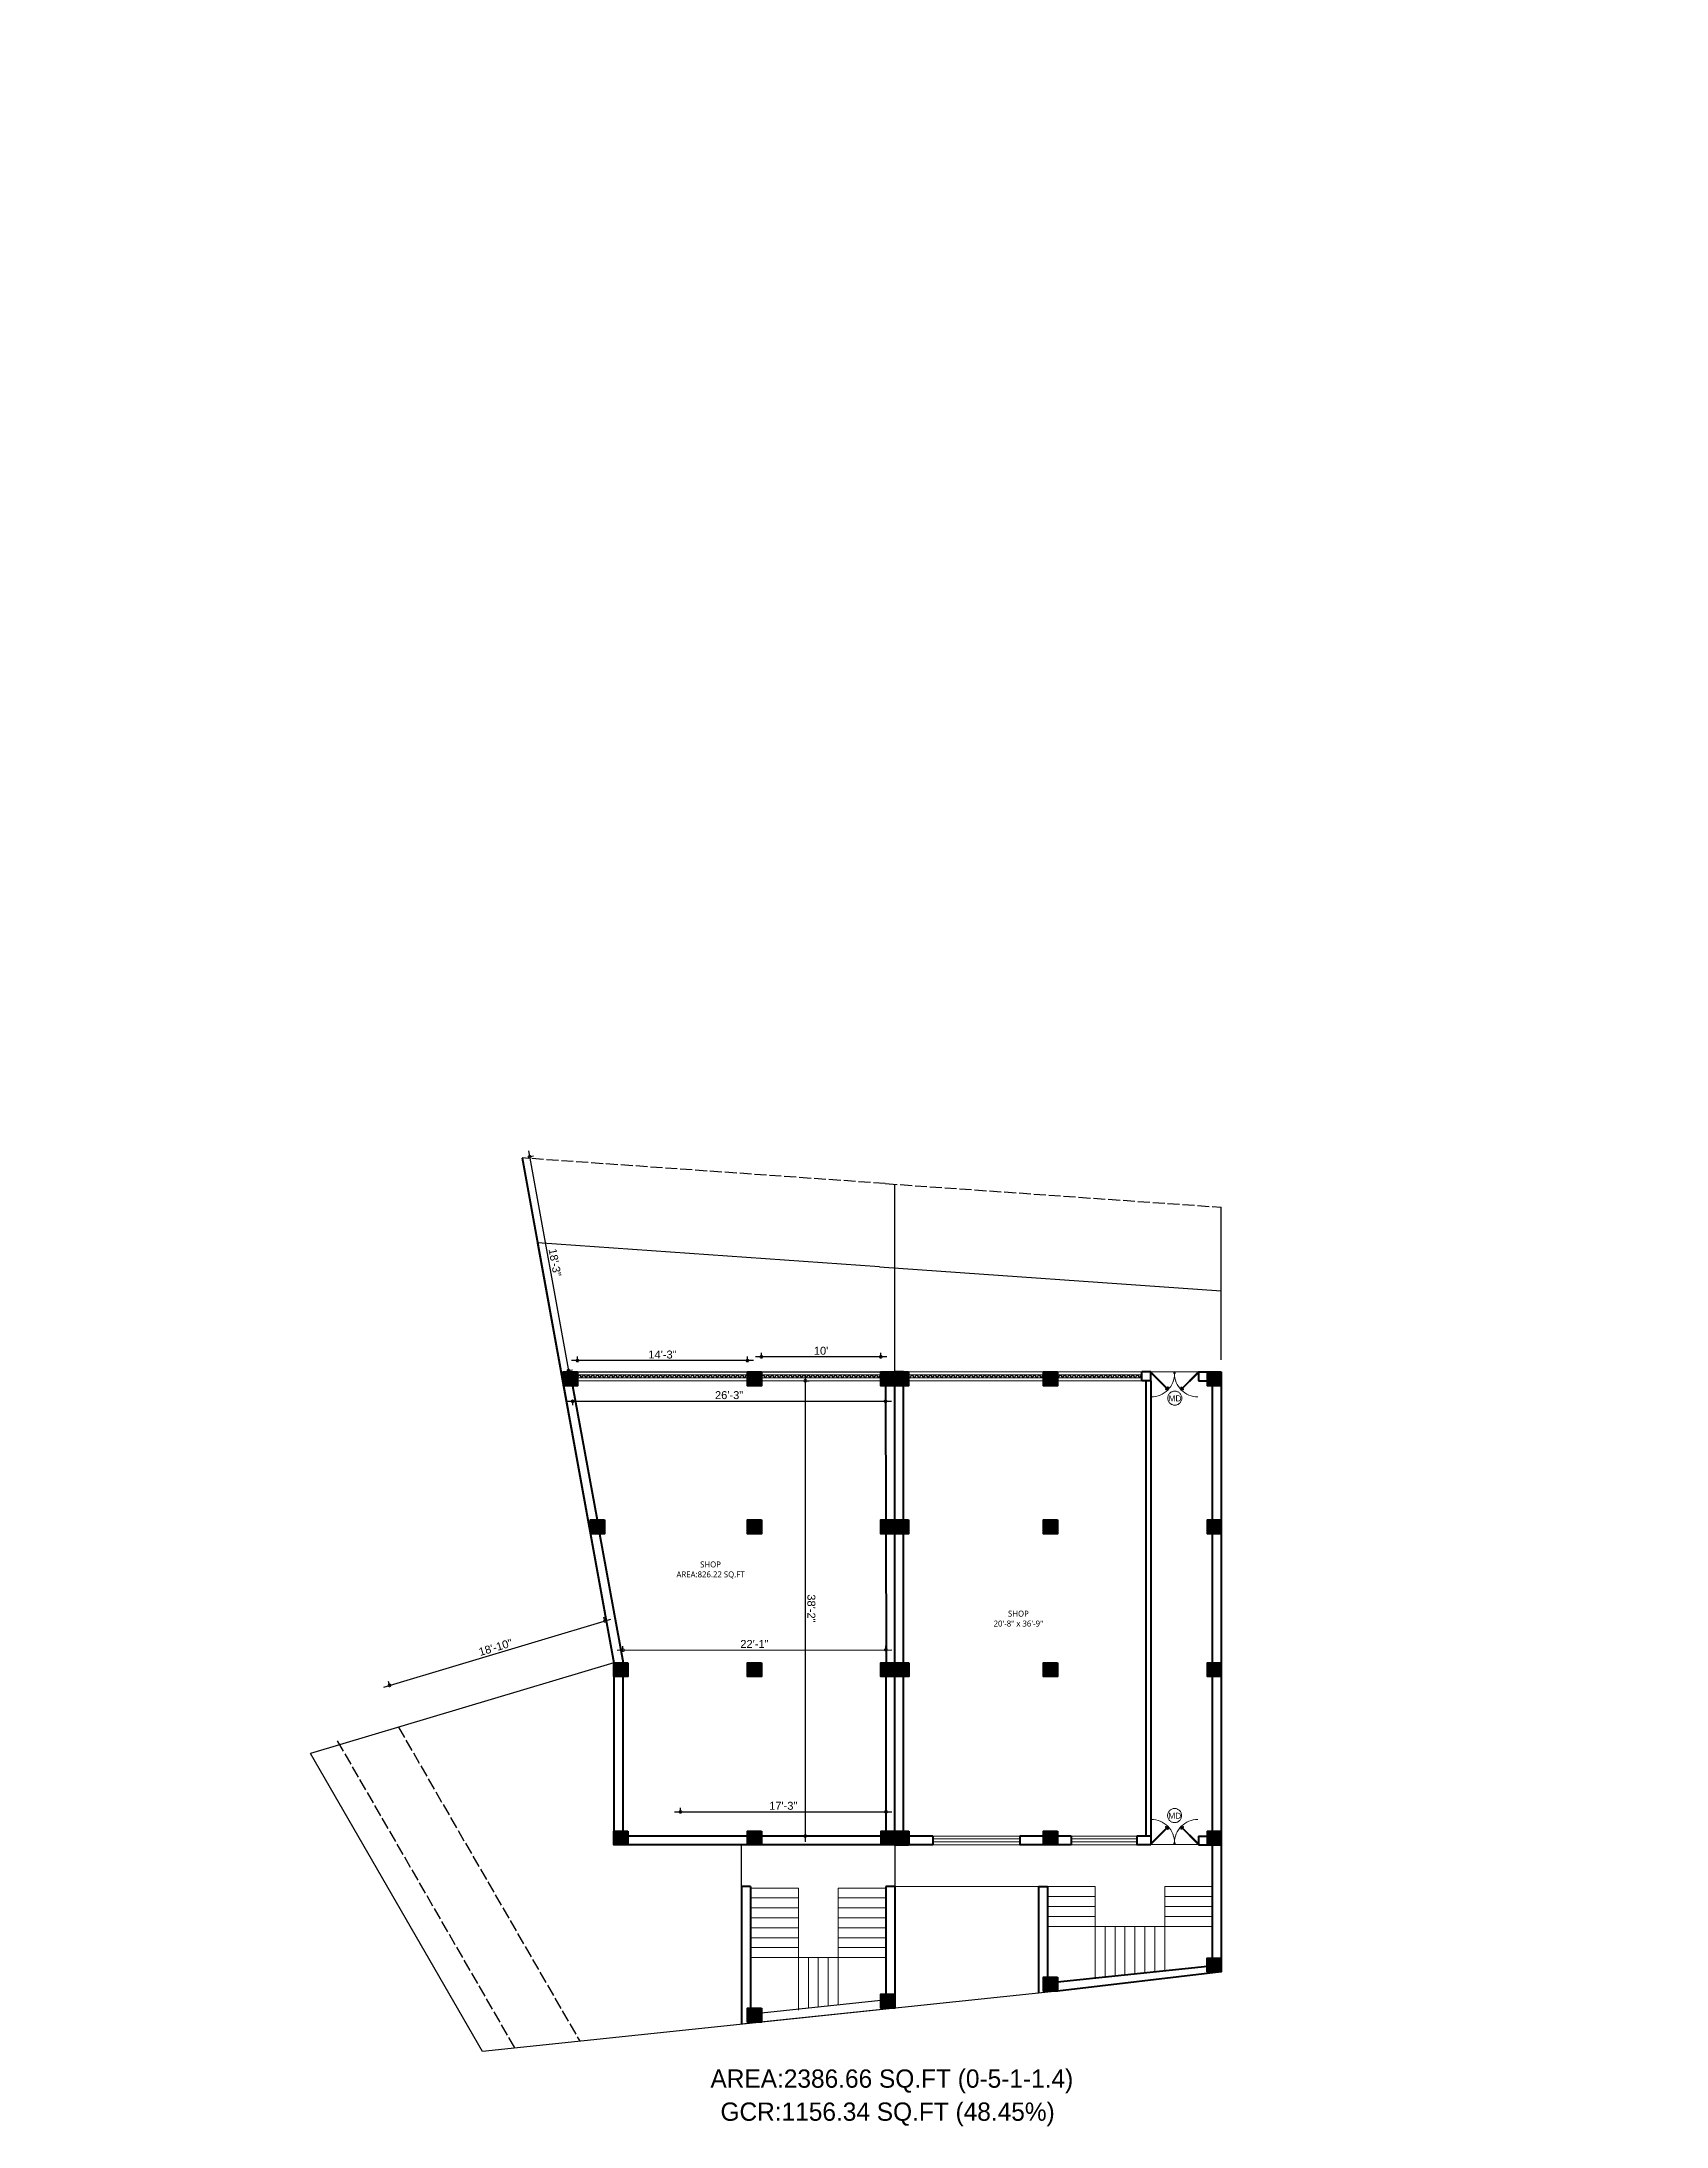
# Model space of a CAD drawing. Header units: inches. Extents: x -71 to 2682309, y -3332 to 801571.
# Drawn here: x 2647281 to 2648917, y 787378 to 789477 of the extents above; entities that cross this region are included whole.
import ezdxf

# ---------------------------------------------------------------- set-up
doc = ezdxf.new("R2010")
doc.units = ezdxf.units.IN
doc.header["$MEASUREMENT"] = 0
doc.header["$PDMODE"] = 99
for name, pattern in [('ACAD_ISO02W100', [15, 12, -3]), ('ACAD_ISO10W100', [18, 12, -3, 0, -3]), ('SOLID', [0])]:
    doc.linetypes.add(name, pattern=pattern)
for name, color, linetype, lineweight in [('CONC. OUTLINE RA', 150, 'Continuous', 40), ('DIM RA', 4, 'Continuous', 15), ('ele 4', 114, 'Continuous', 9), ('elev 2', 20, 'Continuous', 25), ('Hatch', 254, 'Continuous', 9), ('HATCH RA', 8, 'Continuous', 9), ('PUERTAS', 7, 'Continuous', 13), ('stair EA', 132, 'Continuous', 5), ('STAIR PLAN AND ELEV RA', 124, 'Continuous', 20), ('TEXT RA', 254, 'Continuous', 20), ('TEXTURE EA', 8, 'ACAD_ISO10W100', 9), ('wall EA', 24, 'Continuous', 40), ('WALL RA', 42, 'Continuous', 50), ('Win EA', 114, 'Continuous', 5)]:
    doc.layers.add(name, color=color, linetype=linetype, lineweight=lineweight)
for name, color, linetype in [('HACTH', 7, 'Continuous'), ('lettring', 7, 'Continuous'), ('S-DIM', 7, 'Continuous'), ('text EA', 7, 'Continuous')]:
    doc.layers.add(name, color=color, linetype=linetype)
doc.styles.add('DIM 8', font='arial.ttf', dxfattribs={"height": 8})
doc.styles.add('EAPL', font='arial.ttf', dxfattribs={"height": 8})
doc.styles.add('RA 50 new', font='GOTHIC.TTF', dxfattribs={"height": 100})
doc.styles.get("Standard").update_dxf_attribs({"font": 'arial.ttf'})
doc.dimstyles.new('Copy of DIM 8', dxfattribs={"dimtxt": 8, "dimasz": 1, "dimexe": 6, "dimexo": 18, "dimgap": 1.6875, "dimtad": 1, "dimdec": 0, "dimzin": 3, "dimdsep": 46, "dimlunit": 4, "dimtxsty": 'DIM 8', "dimblk": 'dot 2', "dimcen": 0.09375, "dimse1": 1, "dimse2": 1, "dimclrd": 1, "dimclre": 1, "dimclrt": 256, "dimadec": 0, "dimazin": 0, "dimtfac": 0.75, "dimtdec": 0, "dimtix": 1, "dimtmove": 1, "dimatfit": 3, "dimldrblk": 'DOT', "dimfxl": 1, "dimtolj": 1, "dimtzin": 0, "dimlwd": 9, "dimlwe": 9, "dimarcsym": 0})
doc.dimstyles.new('EA Copy of 1-8', dxfattribs={"dimtxt": 8, "dimasz": 6, "dimexe": 4, "dimexo": 6, "dimgap": 2, "dimtad": 1, "dimdec": 0, "dimzin": 0, "dimdsep": 46, "dimlunit": 3, "dimtxsty": 'EAPL', "dimblk": 'DOTSMALL', "dimcen": -0.09, "dimdle": 6, "dimclrd": 256, "dimclre": 256, "dimclrt": 256, "dimadec": 0, "dimazin": 0, "dimtfac": 8, "dimtdec": 0, "dimtix": 1, "dimtmove": 0, "dimatfit": 3, "dimldrblk": 'OPEN30', "dimfxl": 1, "dimfxlon": 1, "dimtolj": 1, "dimtzin": 0, "dimlwd": -1, "dimlwe": -1, "dimarcsym": 0})

# ---------------------------------------------------------------- blocks, each defined once
blk = doc.blocks.new('dot1')
at = {"layer": 'Hatch'}
h = blk.add_hatch(color=256, dxfattribs=at)
edge = h.paths.add_edge_path()
edge.add_arc((0, 0), 1, 0, 360)
for p, q in [((3, 0), (-3, 0)), ((0, 3), (0, -3))]:
    blk.add_line(p, q, dxfattribs=at)
blk.add_circle((0, 0), 1, dxfattribs=at)
blk = doc.blocks.new('dot 2')
at = {"layer": 'Hatch', "xscale": 0.5, "yscale": 0.5, "zscale": 0.5}
blk.add_blockref('dot1', (0, 0), dxfattribs=at)
blk = doc.blocks.new('*D13')
at = {"layer": 'Defpoints', "color": 0, "transparency": 16777216}
for p in [(0, 787573.8), (-23.5, 787409.5), (2650385.6, 787409.5)]:
    blk.add_point(p, dxfattribs=at)
at = {"layer": 'DIM RA', "color": 1, "lineweight": 9, "transparency": 16777216}
blk.add_line((-23.5, 787572.8), (-23.5, 787410.5), dxfattribs=at)
for p, rotation in [((-23.5, 787573.8), 90), ((-23.5, 787409.5), 270)]:
    blk.add_blockref('dot 2', p, dxfattribs=dict(at, rotation=rotation))
at = {"layer": 'DIM RA', "transparency": 16777216, "insert": (-29.3, 787491.6), "char_height": 8, "attachment_point": 5, "rotation": 90, "style": 'DIM 8'}
blk.add_mtext('\\A1;13\'-8"', dxfattribs=at)
blk = doc.blocks.new('_Dot')
at = {"color": 0, "linetype": 'ByBlock', "lineweight": -2}
blk.add_line((-0.5, 0), (-1, 0), dxfattribs=at)
at = {"color": 0, "linetype": 'ByBlock', "const_width": 0.5}
blk.add_lwpolyline([(-0.25, 0, 1), (0.25, 0, 1)], format="xyb", close=True, dxfattribs=at)
blk = doc.blocks.new('COLUMN')
at = {"layer": 'HACTH', "lineweight": 30, "transparency": 33554541}
h = blk.add_hatch(color=256, dxfattribs=at)
h.dxf.hatch_style = 1
h.paths.add_polyline_path([(2659104.2, 784576.4), (2659090.2, 784576.4), (2659090.2, 784562.4), (2659104.2, 784562.4)])
at = {"layer": 'CONC. OUTLINE RA'}
blk.add_lwpolyline([(2659090.2, 784576.4), (2659104.2, 784576.4), (2659104.2, 784562.4), (2659090.2, 784562.4)], close=True, dxfattribs=at)
blk = doc.blocks.new('3ft')
at = {"layer": 'PUERTAS', "color": 6}
for p, q in [((0, 2.4), (0, 0)), ((0.7, 2.4), (0, 2.4)), ((1.6, 0), (0, 0)), ((0.7, 1.5), (0.7, 2.4)), ((0.8, 1.5), (0.7, 1.5)), ((0.8, 1.5), (0.8, 2.4)), ((0.8, 1.2), (0.8, 1.5)), ((1.6, 1.2), (0.8, 1.2)), ((1.6, 1.8), (0.9, 2.5)), ((1, 2.5), (25.2, 26.7)), ((1.6, 1.9), (1, 2.5)), ((1.6, 1.9), (1.6, 1.8)), ((1.8, 1.6), (1.6, 1.8)), ((1.6, 0), (1.6, 1.2)), ((26, 25.9), (1.8, 1.6)), ((26, 25.9), (25.2, 26.7)), ((34.4, 0), (34.4, 1.2)), ((34.4, 1.2), (35.2, 1.2)), ((34.4, 0), (36, 0)), ((35.2, 1.2), (35.2, 2.4)), ((35.2, 2.4), (36, 2.4)), ((36, 0), (36, 2.4))]:
    blk.add_line(p, q, dxfattribs=at)
at = {"layer": 'PUERTAS', "color": 8}
for p, q in [((0, 0), (36, 0)), ((22.6, 24.9), (21.6, 25.7)), ((22.6, 25), (21.7, 25.7)), ((22.7, 25.1), (21.8, 25.9)), ((22.1, 26.3), (22, 26.1)), ((22.9, 25.2), (22, 26.1)), ((22.1, 26.3), (22.3, 26.4)), ((22.3, 26.4), (22.3, 26.4)), ((23.2, 25.5), (22.3, 26.4)), ((23.3, 25.7), (22.5, 26.6)), ((23.5, 25.8), (22.7, 26.8)), ((23.4, 25.8), (22.7, 26.7)), ((22.7, 24.3), (23, 24.8)), ((23, 25), (22.8, 25.1)), ((23, 25), (22.9, 25.2)), ((23, 25), (22.9, 25.1)), ((22.9, 24.5), (23.1, 24.9)), ((23.1, 25.1), (23, 25.2)), ((23.1, 24.8), (23.2, 25)), ((23.3, 25.3), (23.2, 25.4)), ((23.4, 25.4), (23.3, 25.6)), ((23.4, 25.4), (23.3, 25.5)), ((23.4, 25.4), (23.3, 25.5)), ((23.3, 24.9), (23.3, 25.1)), ((23.5, 25.1), (23.3, 25.1)), ((23.6, 25.3), (23.4, 25.2)), ((23.9, 25.5), (23.5, 25.3)), ((24.1, 25.7), (23.6, 25.4)), ((23.6, 23.4), (24.1, 23.7)), ((23.8, 23.6), (24.2, 23.8)), ((24.1, 23.8), (24.3, 23.9)), ((24.2, 24), (24.4, 24)), ((24.2, 23.3), (25, 22.3)), ((24.3, 23.7), (24.4, 23.6)), ((24.3, 23.7), (24.5, 23.6)), ((24.3, 23.6), (24.4, 23.5)), ((24.3, 23.3), (25.1, 22.4)), ((24.4, 24.2), (24.4, 24)), ((24.4, 23.8), (24.5, 23.7)), ((24.4, 23.4), (25.2, 22.5)), ((24.6, 24.3), (24.5, 24.1)), ((24.5, 23.6), (25.4, 22.7)), ((24.8, 24.6), (24.6, 24.2)), ((24.6, 24), (24.7, 23.9)), ((25, 24.8), (24.7, 24.3)), ((24.7, 24.1), (24.8, 23.9)), ((24.7, 24.1), (24.8, 24)), ((24.8, 24.1), (24.9, 24)), ((24.8, 23.8), (25.7, 23)), ((25, 24), (25.9, 23.2)), ((25.1, 24.2), (26.1, 23.4)), ((25.1, 24.1), (26, 23.3)), ((25.6, 22.8), (25.4, 22.7)), ((25.6, 22.8), (25.7, 23)), ((25.7, 23), (25.7, 23))]:
    blk.add_line(p, q, dxfattribs=at)
at = {"layer": 'PUERTAS', "color": 1}
for p, q in [((21.7, 25.8), (22.1, 26.3)), ((21.7, 25.7), (22.2, 26.2)), ((21.7, 25.8), (21.7, 25.8)), ((22.5, 25), (21.7, 25.6)), ((22.6, 26.7), (22.1, 26.3)), ((22.7, 26.7), (22.2, 26.2)), ((22.6, 26.7), (22.6, 26.7)), ((22.6, 25), (23, 25.4)), ((22.6, 24.3), (22.9, 24.7)), ((22.6, 24.1), (22.6, 24.1)), ((22.7, 25.1), (22.7, 25.1)), ((23.4, 25.9), (22.8, 26.7)), ((22.8, 25.1), (23.1, 25.3)), ((22.9, 25), (22.8, 25.1)), ((22.9, 24.9), (23.2, 25.2)), ((22.9, 24.8), (22.9, 24.8)), ((22.9, 24.7), (22.9, 24.7)), ((23.4, 25.8), (23, 25.4)), ((23.3, 25.6), (23.1, 25.3)), ((23.5, 25.5), (23.2, 25.2)), ((23.3, 25.7), (23.3, 25.7)), ((23.4, 25.5), (23.3, 25.6)), ((23.4, 23.3), (23.4, 23.3)), ((23.6, 25.5), (23.6, 25.5)), ((23.6, 23.3), (24, 23.6)), ((24.1, 25.8), (23.7, 25.5)), ((23.7, 25.5), (23.7, 25.5)), ((24, 23.6), (24, 23.6)), ((24.1, 23.6), (24.1, 23.6)), ((24.3, 25.8), (24.3, 25.8)), ((24.3, 23.6), (24.5, 23.9)), ((24.3, 23.3), (24.7, 23.7)), ((24.3, 23.6), (24.4, 23.5)), ((24.3, 23.2), (24.9, 22.4)), ((24.4, 23.5), (24.6, 23.8)), ((24.4, 23.4), (24.4, 23.4)), ((24.8, 24.1), (24.5, 23.9)), ((24.9, 24), (24.6, 23.8)), ((25.1, 24.1), (24.7, 23.7)), ((25.1, 24.8), (24.8, 24.4)), ((24.8, 24.4), (24.8, 24.4)), ((24.8, 24.3), (24.8, 24.3)), ((24.8, 24.1), (24.9, 24)), ((25, 24), (25, 24)), ((25, 22.4), (25.5, 22.9)), ((25.1, 25), (25.1, 25)), ((25.1, 22.4), (25.6, 22.8)), ((25.1, 22.4), (25.1, 22.4)), ((25.2, 24.1), (26, 23.5)), ((26, 23.4), (25.5, 22.9)), ((26, 23.3), (25.6, 22.8)), ((26, 23.3), (26, 23.3))]:
    blk.add_line(p, q, dxfattribs=at)
at = {"layer": 'PUERTAS', "color": 2}
for p, q in [((22, 26.1), (22, 26.1)), ((25.4, 22.7), (25.4, 22.7))]:
    blk.add_line(p, q, dxfattribs=at)
at = {"layer": 'PUERTAS', "color": 6}
for radius in [0.155, 0.0752]:
    blk.add_circle((0.8, 2.6), radius, dxfattribs=at)
blk.add_arc((0.8, 2.6), 34.4, 359.7285, 90.0333, dxfattribs=at)
at = {"layer": 'PUERTAS', "color": 1}
for centre, start, end in [((22.5, 25), 231.0764, 315), ((22.7, 24.2), 135, 225), ((22.7, 26.7), 38.9236, 135), ((22.8, 25.1), 225, 315), ((23, 24.9), 135, 219.7428), ((22.9, 24.8), 315, 39.7428), ((23.3, 25.6), 315, 45), ((23.4, 25.9), 315, 38.9236), ((23.5, 23.4), 225, 315), ((23.5, 25.4), 50.2572, 135), ((23.6, 25.5), 230.2572, 315), ((24.1, 23.6), 50.2572, 135), ((24.2, 25.7), 45, 135), ((24.2, 23.7), 230.2572, 315), ((24.3, 23.2), 135, 218.9236), ((24.4, 23.5), 135, 225), ((24.8, 24.3), 135, 219.7428), ((24.7, 24.2), 315, 39.7428), ((24.9, 24), 45, 135), ((25, 22.4), 218.9236, 315), ((25, 24.9), 315, 45), ((25.2, 24.1), 51.0764, 135), ((26, 23.4), 315, 51.0764)]:
    blk.add_arc(centre, 0.08, start, end, dxfattribs=at)
blk = doc.blocks.new('*U327')
at = {"color": 3, "xscale": -1}
blk.add_blockref('3ft', (42, 0), dxfattribs=at)
blk = doc.blocks.new('_DotSmall')
at = {"color": 0, "linetype": 'ByBlock', "const_width": 0.5}
blk.add_lwpolyline([(-0.0625, 0, 1), (0.0625, 0, 1)], format="xyb", close=True, dxfattribs=at)
blk = doc.blocks.new('*D445')
at = {"layer": 'Defpoints', "color": 0, "transparency": 16777216}
for p in [(2647848.6, 787886.8), (2647857.6, 787856.7), (2647640.6, 787791.8)]:
    blk.add_point(p, dxfattribs=at)
at = {"layer": 'lettring', "transparency": 16777216}
for p, q in [((2647625.9, 787820.1), (2647854.4, 787888.5)), ((2647848.9, 787885.8), (2647847.5, 787890.6)), ((2647631.9, 787820.9), (2647630.5, 787825.7))]:
    blk.add_line(p, q, dxfattribs=at)
at = {"layer": 'lettring', "transparency": 16777216, "xscale": 6, "yscale": 6, "zscale": 6}
for p, rotation in [((2647848.6, 787886.8), 16.65869540198809), ((2647631.6, 787821.9), 196.6586954019881)]:
    blk.add_blockref('_DotSmall', p, dxfattribs=dict(at, rotation=rotation))
at = {"layer": 'lettring', "transparency": 16777216, "insert": (2647738.4, 787860.2), "char_height": 8, "attachment_point": 5, "rotation": 16.6587, "style": 'EAPL'}
blk.add_mtext('\\A1;18\'-10"', dxfattribs=at)
blk = doc.blocks.new('_Open30')
at = {"color": 0, "linetype": 'ByBlock', "lineweight": -2}
for p, q in [((-1, 0.27), (0, 0)), ((0, 0), (-1, -0.27)), ((0, 0), (-1, 0))]:
    blk.add_line(p, q, dxfattribs=at)
blk = doc.blocks.new('*D446')
at = {"layer": 'Defpoints', "color": 0, "transparency": 16777216}
for p in [(2648006.1, 788152.8), (2648006.1, 788137.7), (2648126.3, 788137.7)]:
    blk.add_point(p, dxfattribs=at)
at = {"layer": 'lettring', "transparency": 16777216}
for p, q in [((2648132.3, 788152.8), (2648000.1, 788152.8)), ((2648006.1, 788151.8), (2648006.1, 788156.8)), ((2648126.3, 788151.8), (2648126.3, 788156.8))]:
    blk.add_line(p, q, dxfattribs=at)
at = {"layer": 'lettring', "transparency": 16777216, "xscale": 6, "yscale": 6, "zscale": 6}
for p, rotation in [((2648006.1, 788152.8), 180.0035266557146), ((2648126.3, 788152.8), 0.003526655714578552)]:
    blk.add_blockref('_DotSmall', p, dxfattribs=dict(at, rotation=rotation))
at = {"layer": 'lettring', "transparency": 16777216, "insert": (2648066.2, 788158.9), "char_height": 8, "attachment_point": 5, "rotation": 0.0035, "style": 'EAPL'}
blk.add_mtext("\\A1;10'", dxfattribs=at)
blk = doc.blocks.new('*D447')
at = {"transparency": 16777216}
for p, q in [((2647820.9, 788148), (2647820.9, 788153)), ((2647992.1, 788148), (2647992.1, 788153)), ((2647998.1, 788149), (2647814.9, 788149))]:
    blk.add_line(p, q, dxfattribs=at)
at = {"layer": 'Defpoints', "color": 0, "transparency": 16777216}
for p in [(2647820.9, 788149), (2647820.9, 788137.7), (2647992.1, 788137.7)]:
    blk.add_point(p, dxfattribs=at)
at = {"transparency": 16777216, "xscale": 6, "yscale": 6, "zscale": 6}
for p, rotation in [((2647820.9, 788149), 179.9978990133593), ((2647992.1, 788149), 359.9978990133593)]:
    blk.add_blockref('_DotSmall', p, dxfattribs=dict(at, rotation=rotation))
at = {"lineweight": 30, "transparency": 16777216, "insert": (2647906.5, 788155.1), "char_height": 8, "attachment_point": 5, "rotation": 359.9979, "style": 'EAPL'}
blk.add_mtext('\\A1;14\'-3"', dxfattribs=at)
blk = doc.blocks.new('*D645')
at = {"layer": 'Defpoints', "color": 0, "transparency": 16777216}
for p in [(2647765.1, 788353.1), (2647804.3, 788137.7), (2647811.8, 788139.1)]:
    blk.add_point(p, dxfattribs=at)
at = {"layer": 'S-DIM', "transparency": 16777216}
for p, q in [((2647771.6, 788360.3), (2647812.9, 788133.2)), ((2647771.7, 788354.3), (2647776.6, 788355.1)), ((2647810.8, 788138.9), (2647815.8, 788139.8))]:
    blk.add_line(p, q, dxfattribs=at)
at = {"layer": 'S-DIM', "transparency": 16777216, "xscale": 6, "yscale": 6, "zscale": 6}
for p, rotation in [((2647772.7, 788354.4), 100.3105406463716), ((2647811.8, 788139.1), 280.3105406463716)]:
    blk.add_blockref('_DotSmall', p, dxfattribs=dict(at, rotation=rotation))
at = {"layer": 'S-DIM', "transparency": 16777216, "insert": (2647798.2, 788247.8), "char_height": 8, "attachment_point": 5, "rotation": 280.3105, "style": 'EAPL'}
blk.add_mtext('\\A1;18\'-3"', dxfattribs=at)
blk = doc.blocks.new('*D649')
at = {"layer": 'Defpoints', "color": 0, "transparency": 16777216}
for p in [(2648131.5, 787857.8), (2647866.8, 787844.7), (2648131.6, 787845.1)]:
    blk.add_point(p, dxfattribs=at)
at = {"layer": 'S-DIM', "transparency": 16777216}
for p, q in [((2647860.7, 787857.4), (2648137.5, 787857.8)), ((2647866.7, 787856.4), (2647866.7, 787861.4)), ((2648131.5, 787856.8), (2648131.5, 787861.8))]:
    blk.add_line(p, q, dxfattribs=at)
at = {"layer": 'S-DIM', "transparency": 16777216, "xscale": 6, "yscale": 6, "zscale": 6}
for p, rotation in [((2647866.7, 787857.4), 180.09063635246), ((2648131.5, 787857.8), 0.090636352459989)]:
    blk.add_blockref('_DotSmall', p, dxfattribs=dict(at, rotation=rotation))
at = {"layer": 'S-DIM', "transparency": 16777216, "insert": (2647999.1, 787863.6), "char_height": 8, "attachment_point": 5, "rotation": 0.0906, "style": 'EAPL'}
blk.add_mtext('\\A1;22\'-1"', dxfattribs=at)
blk = doc.blocks.new('*D650')
at = {"layer": 'Defpoints', "color": 0, "transparency": 16777216}
for p in [(2647816, 788123.6), (2648131.1, 788123.7), (2648131.1, 788108.1)]:
    blk.add_point(p, dxfattribs=at)
at = {"layer": 'S-DIM', "transparency": 16777216}
for p, q in [((2647816, 788109), (2647816, 788104)), ((2648131.1, 788109.1), (2648131.1, 788104.1)), ((2647810, 788108), (2648137.1, 788108.1))]:
    blk.add_line(p, q, dxfattribs=at)
at = {"layer": 'S-DIM', "transparency": 16777216, "xscale": 6, "yscale": 6, "zscale": 6}
for p, rotation in [((2647816, 788108), 180.0229430223252), ((2648131.1, 788108.1), 0.02294302232514754)]:
    blk.add_blockref('_DotSmall', p, dxfattribs=dict(at, rotation=rotation))
at = {"layer": 'S-DIM', "transparency": 16777216, "insert": (2647973.6, 788114.2), "char_height": 8, "attachment_point": 5, "rotation": 0.0229, "style": 'EAPL'}
blk.add_mtext('\\A1;26\'-3"', dxfattribs=at)
blk = doc.blocks.new('*D651')
at = {"layer": 'Defpoints', "color": 0, "transparency": 16777216}
for p in [(2648131.6, 787694.5), (2647924.6, 787670.1), (2648131.6, 787675.2)]:
    blk.add_point(p, dxfattribs=at)
at = {"layer": 'S-DIM', "transparency": 16777216}
for p, q in [((2647918.6, 787694.5), (2648137.6, 787694.5)), ((2647924.6, 787693.5), (2647924.6, 787698.5)), ((2648131.6, 787693.5), (2648131.6, 787698.5))]:
    blk.add_line(p, q, dxfattribs=at)
at = {"layer": 'S-DIM', "transparency": 16777216, "xscale": 6, "yscale": 6, "zscale": 6, "rotation": 180}
blk.add_blockref('_DotSmall', (2647924.6, 787694.5), dxfattribs=at)
at = {"layer": 'S-DIM', "transparency": 16777216, "xscale": 6, "yscale": 6, "zscale": 6}
blk.add_blockref('_DotSmall', (2648131.6, 787694.5), dxfattribs=at)
at = {"layer": 'S-DIM', "transparency": 16777216, "insert": (2648028.1, 787700.6), "char_height": 8, "attachment_point": 5, "style": 'EAPL'}
blk.add_mtext('\\A1;17\'-3"', dxfattribs=at)
blk = doc.blocks.new('*D652')
at = {"layer": 'Defpoints', "color": 0, "transparency": 16777216}
for p in [(2648006.1, 788128.7), (2648006.1, 787670.2), (2648050.3, 787670.2)]:
    blk.add_point(p, dxfattribs=at)
at = {"layer": 'S-DIM', "transparency": 16777216}
for p, q in [((2648050.3, 788134.7), (2648050.3, 787664.2)), ((2648049.3, 788128.7), (2648054.3, 788128.7)), ((2648049.3, 787670.2), (2648054.3, 787670.2))]:
    blk.add_line(p, q, dxfattribs=at)
at = {"layer": 'S-DIM', "transparency": 16777216, "xscale": 6, "yscale": 6, "zscale": 6}
for p, rotation in [((2648050.3, 788128.7), 90.00139359748304), ((2648050.3, 787670.2), 270.0013935974831)]:
    blk.add_blockref('_DotSmall', p, dxfattribs=dict(at, rotation=rotation))
at = {"layer": 'S-DIM', "transparency": 16777216, "insert": (2648056.4, 787899.4), "char_height": 8, "attachment_point": 5, "rotation": 270.0014, "style": 'EAPL'}
blk.add_mtext('\\A1;38\'-2"', dxfattribs=at)

msp = doc.modelspace()

# ---------------------------------------------------------------- linework, layer by layer
at = {"linetype": 'ACAD_ISO02W100'}
for p, q in [((2648130.9, 788327.3), (2647765.1, 788353.1)), ((2648130.9, 788327.3), (2648469.2, 788303.5)), ((2647640.6, 787779.8), (2647823.2, 787463.6)), ((2647757.9, 787456.8), (2647578, 787768.3)), ((2648469.2, 787661.2), (2648455.2, 787661.2))]:
    msp.add_line(p, q, dxfattribs=at)
at = {"color": 244, "lineweight": 30, "true_color": 0x991b1e}
for p, q in [((2648140.1, 788326.7), (2648140.5, 787844.7)), ((2648469.2, 788149.7), (2648469.2, 788303.5)), ((2648125, 788243.5), (2647780.7, 788267.8)), ((2648125, 788243.5), (2648469.2, 788219.3)), ((2647813.5, 788137.7), (2647813.5, 788137.6)), ((2647857.6, 787844.7), (2647552, 787753.3)), ((2647725.2, 787453.3), (2647552, 787753.3))]:
    msp.add_line(p, q, dxfattribs=at)
at = {"layer": 'ele 4', "linetype": 'SOLID'}
for p, q in [((2647992.1, 788137.7), (2647804.3, 788137.7)), ((2647992.1, 788134.7), (2647820.9, 788134.7)), ((2647820.9, 788131.7), (2647992.1, 788131.7)), ((2648126.3, 788137.7), (2648006.1, 788137.7)), ((2648126.3, 788134.7), (2648006.1, 788134.7)), ((2648006.1, 788131.7), (2648126.3, 788131.7)), ((2648290.2, 788137.7), (2648154.3, 788137.7)), ((2648290.2, 788134.7), (2648154.3, 788134.7)), ((2648154.3, 788131.7), (2648290.2, 788131.7)), ((2648389.2, 788137.7), (2648304.2, 788137.7)), ((2648389.2, 788134.7), (2648304.2, 788134.7)), ((2648304.2, 788131.7), (2648389.2, 788131.7)), ((2647820.9, 788128.7), (2647992.1, 788128.7)), ((2648006.1, 788128.7), (2648126.3, 788128.7)), ((2648154.3, 788128.7), (2648290.2, 788128.7)), ((2648304.2, 788128.7), (2648389.2, 788128.7)), ((2648178.6, 787670.2), (2648266.2, 787670.2)), ((2648318.2, 787670.2), (2648384.2, 787670.2)), ((2648178.6, 787667.2), (2648266.2, 787667.2)), ((2648178.6, 787664.2), (2648266.2, 787664.2)), ((2648178.6, 787661.2), (2648266.2, 787661.2)), ((2648318.2, 787667.2), (2648384.2, 787667.2)), ((2648318.2, 787664.2), (2648384.2, 787664.2)), ((2648318.2, 787661.2), (2648384.2, 787661.2))]:
    msp.add_line(p, q, dxfattribs=at)
at = {"layer": 'elev 2'}
for p, q in [((2647820.9, 788132.4), (2647822.8, 788134.7)), ((2647822.8, 788134.7), (2647824.9, 788131.7)), ((2647824.9, 788131.7), (2647827.4, 788134.7)), ((2647827.4, 788134.7), (2647829.5, 788131.7)), ((2647829.5, 788131.7), (2647831.8, 788134.7)), ((2647831.8, 788134.7), (2647833.9, 788131.7)), ((2647833.9, 788131.7), (2647836.5, 788134.7)), ((2647836.5, 788134.7), (2647838.5, 788131.7)), ((2647838.5, 788131.7), (2647841.1, 788134.7)), ((2647841.1, 788134.7), (2647843.1, 788131.7)), ((2647843.1, 788131.7), (2647845.5, 788134.7)), ((2647845.5, 788134.7), (2647847.6, 788131.7)), ((2647847.6, 788131.7), (2647850.1, 788134.7)), ((2647850.1, 788134.7), (2647852.2, 788131.7)), ((2647852.2, 788131.7), (2647854.8, 788134.7)), ((2647854.8, 788134.7), (2647856.8, 788131.7)), ((2647856.8, 788131.7), (2647859.2, 788134.7)), ((2647859.2, 788134.7), (2647861.3, 788131.7)), ((2647861.3, 788131.7), (2647863.8, 788134.7)), ((2647863.8, 788134.7), (2647865.9, 788131.7)), ((2647865.9, 788131.7), (2647868.4, 788134.7)), ((2647868.4, 788134.7), (2647870.5, 788131.7)), ((2647870.5, 788131.7), (2647872.9, 788134.7)), ((2647872.9, 788134.7), (2647875, 788131.7)), ((2647875, 788131.7), (2647877.5, 788134.7)), ((2647875, 788131.7), (2647877.5, 788134.7)), ((2647877.5, 788134.7), (2647879.6, 788131.7)), ((2647879.6, 788131.7), (2647881.9, 788134.7)), ((2647881.9, 788134.7), (2647884, 788131.7)), ((2647884, 788131.7), (2647886.6, 788134.7)), ((2647886.6, 788134.7), (2647888.6, 788131.7)), ((2647888.6, 788131.7), (2647891.2, 788134.7)), ((2647891.2, 788134.7), (2647893.2, 788131.7)), ((2647893.2, 788131.7), (2647895.6, 788134.7)), ((2647895.6, 788134.7), (2647897.7, 788131.7)), ((2647897.7, 788131.7), (2647900.2, 788134.7)), ((2647900.2, 788134.7), (2647902.3, 788131.7)), ((2647902.3, 788131.7), (2647904.9, 788134.7)), ((2647904.9, 788134.7), (2647906.9, 788131.7)), ((2647906.9, 788131.7), (2647909.3, 788134.7)), ((2647909.3, 788134.7), (2647911.4, 788131.7)), ((2647911.4, 788131.7), (2647913.9, 788134.7)), ((2647913.9, 788134.7), (2647916, 788131.7)), ((2647916, 788131.7), (2647918.5, 788134.7)), ((2647918.5, 788134.7), (2647920.6, 788131.7)), ((2647920.6, 788131.7), (2647923, 788134.7)), ((2647923, 788134.7), (2647925, 788131.7)), ((2647925, 788131.7), (2647927.6, 788134.7)), ((2647925, 788131.7), (2647927.6, 788134.7)), ((2647927.6, 788134.7), (2647929.6, 788131.7)), ((2647929.6, 788131.7), (2647932, 788134.7)), ((2647932, 788134.7), (2647934.1, 788131.7)), ((2647934.1, 788131.7), (2647936.6, 788134.7)), ((2647936.6, 788134.7), (2647938.7, 788131.7)), ((2647938.7, 788131.7), (2647941.3, 788134.7)), ((2647941.3, 788134.7), (2647943.3, 788131.7)), ((2647943.3, 788131.7), (2647945.7, 788134.7)), ((2647945.7, 788134.7), (2647947.8, 788131.7)), ((2647947.8, 788131.7), (2647950.3, 788134.7)), ((2647950.3, 788134.7), (2647952.4, 788131.7)), ((2647952.4, 788131.7), (2647954.9, 788134.7)), ((2647954.9, 788134.7), (2647957, 788131.7)), ((2647957, 788131.7), (2647959.4, 788134.7)), ((2647959.4, 788134.7), (2647961.5, 788131.7)), ((2647961.5, 788131.7), (2647964, 788134.7)), ((2647964, 788134.7), (2647966.1, 788131.7)), ((2647966.1, 788131.7), (2647968.6, 788134.7)), ((2647968.6, 788134.7), (2647970.7, 788131.7)), ((2647970.7, 788131.7), (2647973.1, 788134.7)), ((2647973.1, 788134.7), (2647975.1, 788131.7)), ((2647975.1, 788131.7), (2647977.7, 788134.7)), ((2647975.1, 788131.7), (2647977.7, 788134.7)), ((2647977.7, 788134.7), (2647979.7, 788131.7)), ((2647979.7, 788131.7), (2647982.1, 788134.7)), ((2647982.1, 788134.7), (2647984.2, 788131.7)), ((2647984.2, 788131.7), (2647986.7, 788134.7)), ((2647986.7, 788134.7), (2647988.8, 788131.7)), ((2647988.8, 788131.7), (2647991.4, 788134.7)), ((2647991.4, 788134.7), (2647992.1, 788133.7)), ((2648006.1, 788132.4), (2648008, 788134.7)), ((2648008, 788134.7), (2648010, 788131.7)), ((2648010, 788131.7), (2648012.6, 788134.7)), ((2648012.6, 788134.7), (2648014.6, 788131.7)), ((2648014.6, 788131.7), (2648017, 788134.7)), ((2648017, 788134.7), (2648019.1, 788131.7)), ((2648019.1, 788131.7), (2648021.6, 788134.7)), ((2648021.6, 788134.7), (2648023.7, 788131.7)), ((2648023.7, 788131.7), (2648026.3, 788134.7)), ((2648026.3, 788134.7), (2648028.3, 788131.7)), ((2648028.3, 788131.7), (2648030.7, 788134.7)), ((2648030.7, 788134.7), (2648032.8, 788131.7)), ((2648032.8, 788131.7), (2648035.3, 788134.7)), ((2648035.3, 788134.7), (2648037.4, 788131.7)), ((2648037.4, 788131.7), (2648039.9, 788134.7)), ((2648039.9, 788134.7), (2648042, 788131.7)), ((2648042, 788131.7), (2648044.4, 788134.7)), ((2648044.4, 788134.7), (2648046.5, 788131.7)), ((2648046.5, 788131.7), (2648049, 788134.7)), ((2648049, 788134.7), (2648051.1, 788131.7)), ((2648051.1, 788131.7), (2648053.6, 788134.7)), ((2648053.6, 788134.7), (2648055.7, 788131.7)), ((2648055.7, 788131.7), (2648058, 788134.7)), ((2648058, 788134.7), (2648060.1, 788131.7)), ((2648060.1, 788131.7), (2648062.7, 788134.7)), ((2648060.1, 788131.7), (2648062.7, 788134.7)), ((2648062.7, 788134.7), (2648064.7, 788131.7)), ((2648064.7, 788131.7), (2648067.1, 788134.7)), ((2648067.1, 788134.7), (2648069.2, 788131.7)), ((2648069.2, 788131.7), (2648071.7, 788134.7)), ((2648071.7, 788134.7), (2648073.8, 788131.7)), ((2648073.8, 788131.7), (2648076.3, 788134.7)), ((2648076.3, 788134.7), (2648078.4, 788131.7)), ((2648078.4, 788131.7), (2648080.8, 788134.7)), ((2648080.8, 788134.7), (2648082.9, 788131.7)), ((2648082.9, 788131.7), (2648085.4, 788134.7)), ((2648085.4, 788134.7), (2648087.5, 788131.7)), ((2648087.5, 788131.7), (2648090, 788134.7)), ((2648090, 788134.7), (2648092.1, 788131.7)), ((2648092.1, 788131.7), (2648094.5, 788134.7)), ((2648094.5, 788134.7), (2648096.5, 788131.7)), ((2648096.5, 788131.7), (2648099.1, 788134.7)), ((2648099.1, 788134.7), (2648101.2, 788131.7)), ((2648101.2, 788131.7), (2648103.7, 788134.7)), ((2648103.7, 788134.7), (2648105.8, 788131.7)), ((2648105.8, 788131.7), (2648108.1, 788134.7)), ((2648108.1, 788134.7), (2648110.2, 788131.7)), ((2648110.2, 788131.7), (2648112.8, 788134.7)), ((2648110.2, 788131.7), (2648112.8, 788134.7)), ((2648112.8, 788134.7), (2648114.8, 788131.7)), ((2648114.8, 788131.7), (2648117.2, 788134.7)), ((2648117.2, 788134.7), (2648119.3, 788131.7)), ((2648119.3, 788131.7), (2648121.8, 788134.7)), ((2648121.8, 788134.7), (2648123.9, 788131.7)), ((2648123.9, 788131.7), (2648126.3, 788134.5)), ((2648154.3, 788133.4), (2648155.4, 788131.7)), ((2648155.4, 788131.7), (2648158, 788134.7)), ((2648158, 788134.7), (2648160.1, 788131.7)), ((2648160.1, 788131.7), (2648162.6, 788134.7)), ((2648162.6, 788134.7), (2648164.7, 788131.7)), ((2648164.7, 788131.7), (2648167.2, 788134.7)), ((2648167.2, 788134.7), (2648169.3, 788131.7)), ((2648169.3, 788131.7), (2648171.8, 788134.7)), ((2648171.8, 788134.7), (2648173.9, 788131.7)), ((2648173.9, 788131.7), (2648176.5, 788134.7)), ((2648176.5, 788134.7), (2648178.5, 788131.7)), ((2648178.5, 788131.7), (2648180.9, 788134.7)), ((2648180.9, 788134.7), (2648183, 788131.7)), ((2648183, 788131.7), (2648185.5, 788134.7)), ((2648185.5, 788134.7), (2648187.6, 788131.7)), ((2648187.6, 788131.7), (2648190.2, 788134.7)), ((2648190.2, 788134.7), (2648192.2, 788131.7)), ((2648192.2, 788131.7), (2648194.6, 788134.7)), ((2648194.6, 788134.7), (2648196.7, 788131.7)), ((2648196.7, 788131.7), (2648199.2, 788134.7)), ((2648199.2, 788134.7), (2648201.3, 788131.7)), ((2648201.3, 788131.7), (2648203.8, 788134.7)), ((2648203.8, 788134.7), (2648205.9, 788131.7)), ((2648205.9, 788131.7), (2648208.3, 788134.7)), ((2648208.3, 788134.7), (2648210.3, 788131.7)), ((2648210.3, 788131.7), (2648212.9, 788134.7)), ((2648212.9, 788134.7), (2648215, 788131.7)), ((2648215, 788131.7), (2648217.5, 788134.7)), ((2648217.5, 788134.7), (2648219.6, 788131.7)), ((2648219.6, 788131.7), (2648221.9, 788134.7)), ((2648221.9, 788134.7), (2648224, 788131.7)), ((2648224, 788131.7), (2648226.6, 788134.7)), ((2648224, 788131.7), (2648226.6, 788134.7)), ((2648226.6, 788134.7), (2648228.6, 788131.7)), ((2648228.6, 788131.7), (2648231, 788134.7)), ((2648231, 788134.7), (2648233.1, 788131.7)), ((2648233.1, 788131.7), (2648235.6, 788134.7)), ((2648235.6, 788134.7), (2648237.7, 788131.7)), ((2648237.7, 788131.7), (2648240.2, 788134.7)), ((2648240.2, 788134.7), (2648242.3, 788131.7)), ((2648242.3, 788131.7), (2648244.7, 788134.7)), ((2648244.7, 788134.7), (2648246.8, 788131.7)), ((2648246.8, 788131.7), (2648249.3, 788134.7)), ((2648249.3, 788134.7), (2648251.4, 788131.7)), ((2648251.4, 788131.7), (2648253.9, 788134.7)), ((2648253.9, 788134.7), (2648256, 788131.7)), ((2648256, 788131.7), (2648258.4, 788134.7)), ((2648258.4, 788134.7), (2648260.4, 788131.7)), ((2648260.4, 788131.7), (2648263, 788134.7)), ((2648263, 788134.7), (2648265.1, 788131.7)), ((2648265.1, 788131.7), (2648267.6, 788134.7)), ((2648267.6, 788134.7), (2648269.7, 788131.7)), ((2648269.7, 788131.7), (2648272, 788134.7)), ((2648272, 788134.7), (2648274.1, 788131.7)), ((2648274.1, 788131.7), (2648276.7, 788134.7)), ((2648274.1, 788131.7), (2648276.7, 788134.7)), ((2648276.7, 788134.7), (2648278.7, 788131.7)), ((2648278.7, 788131.7), (2648281.1, 788134.7)), ((2648281.1, 788134.7), (2648283.2, 788131.7)), ((2648283.2, 788131.7), (2648285.7, 788134.7)), ((2648285.7, 788134.7), (2648287.8, 788131.7)), ((2648287.8, 788131.7), (2648290.2, 788134.5)), ((2648304.7, 788131.7), (2648307.2, 788134.7)), ((2648304.7, 788131.7), (2648307.2, 788134.7)), ((2648307.2, 788134.7), (2648309.2, 788131.7)), ((2648309.2, 788131.7), (2648311.8, 788134.7)), ((2648309.2, 788131.7), (2648311.8, 788134.7)), ((2648311.8, 788134.7), (2648313.8, 788131.7)), ((2648313.8, 788131.7), (2648316.4, 788134.7)), ((2648313.8, 788131.7), (2648316.4, 788134.7)), ((2648316.4, 788134.7), (2648318.4, 788131.7)), ((2648318.4, 788131.7), (2648321, 788134.7)), ((2648318.4, 788131.7), (2648321, 788134.7)), ((2648321, 788134.7), (2648323, 788131.7)), ((2648323, 788131.7), (2648325.6, 788134.7)), ((2648323, 788131.7), (2648325.6, 788134.7)), ((2648325.6, 788134.7), (2648327.6, 788131.7)), ((2648327.6, 788131.7), (2648330, 788134.7)), ((2648330, 788134.7), (2648332.1, 788131.7)), ((2648332.1, 788131.7), (2648334.6, 788134.7)), ((2648334.6, 788134.7), (2648336.7, 788131.7)), ((2648336.7, 788131.7), (2648339.2, 788134.7)), ((2648339.2, 788134.7), (2648341.3, 788131.7)), ((2648341.3, 788131.7), (2648343.7, 788134.7)), ((2648343.7, 788134.7), (2648345.8, 788131.7)), ((2648345.8, 788131.7), (2648348.3, 788134.7)), ((2648348.3, 788134.7), (2648350.4, 788131.7)), ((2648350.4, 788131.7), (2648352.9, 788134.7)), ((2648352.9, 788134.7), (2648355, 788131.7)), ((2648355, 788131.7), (2648357.4, 788134.7)), ((2648357.4, 788134.7), (2648359.4, 788131.7)), ((2648359.4, 788131.7), (2648362, 788134.7)), ((2648362, 788134.7), (2648364.1, 788131.7)), ((2648364.1, 788131.7), (2648366.6, 788134.7)), ((2648366.6, 788134.7), (2648368.7, 788131.7)), ((2648368.7, 788131.7), (2648371, 788134.7)), ((2648371, 788134.7), (2648373.1, 788131.7)), ((2648373.1, 788131.7), (2648375.7, 788134.7)), ((2648373.1, 788131.7), (2648375.7, 788134.7)), ((2648375.7, 788134.7), (2648377.7, 788131.7)), ((2648377.7, 788131.7), (2648380.1, 788134.7)), ((2648380.1, 788134.7), (2648382.2, 788131.7)), ((2648382.2, 788131.7), (2648384.7, 788134.7)), ((2648384.7, 788134.7), (2648386.8, 788131.7)), ((2648386.8, 788131.7), (2648389.2, 788134.5)), ((2647992.1, 787661.2), (2647992.1, 787661.2)), ((2648001.1, 787661.2), (2648001.1, 787661.2)), ((2648304.2, 787514), (2647725.2, 787453.3)), ((2648126.4, 787504.5), (2648006.1, 787491.8))]:
    msp.add_line(p, q, dxfattribs=at)
msp.add_lwpolyline([(2647804.3, 788137.7), (2648140.3, 788137.7), (2648140.4, 787496.9), (2647986.1, 787480.7), (2647986.1, 787661.2), (2647857.6, 787661.2), (2647857.6, 787844.7), (2647804.3, 788137.7)], dxfattribs=at)
at = {"layer": 'HATCH RA'}
msp.add_line((2648469.2, 787688.2), (2648469.2, 787688.2), dxfattribs=at)
at = {"layer": 'stair EA'}
for p, q in [((2648043.4, 787617.8), (2647995.1, 787617.8)), ((2648043.4, 787607.8), (2647995.1, 787607.8)), ((2648043.4, 787617.8), (2648043.4, 787494.7)), ((2648131.4, 787617.8), (2648083.4, 787617.8)), ((2648083.4, 787617.8), (2648083.4, 787499.9)), ((2648131.4, 787617.8), (2648083.4, 787617.8)), ((2648131.4, 787607.8), (2648083.4, 787607.8)), ((2648131.4, 787607.8), (2648083.4, 787607.8)), ((2648285.2, 787619.2), (2648140.4, 787619.2)), ((2648342.2, 787619.2), (2648294.2, 787619.2)), ((2648342.2, 787609.2), (2648294.2, 787609.2)), ((2648342.2, 787619.2), (2648342.2, 787528.1)), ((2648460.2, 787619.2), (2648412.2, 787619.2)), ((2648412.2, 787619.2), (2648412.2, 787534.4)), ((2648460.2, 787609.2), (2648412.2, 787609.2)), ((2648043.4, 787597.8), (2647995.1, 787597.8)), ((2648043.4, 787587.8), (2647995.1, 787587.8)), ((2648131.4, 787597.8), (2648083.4, 787597.8)), ((2648131.4, 787597.8), (2648083.4, 787597.8)), ((2648131.4, 787587.8), (2648083.4, 787587.8)), ((2648131.4, 787587.8), (2648083.4, 787587.8)), ((2648342.2, 787599.2), (2648294.2, 787599.2)), ((2648342.2, 787589.2), (2648294.2, 787589.2)), ((2648460.2, 787599.2), (2648412.2, 787599.2)), ((2648460.2, 787589.2), (2648412.2, 787589.2)), ((2648043.4, 787577.8), (2647995.1, 787577.8)), ((2648043.4, 787567.8), (2647995.1, 787567.8)), ((2648131.4, 787577.8), (2648083.4, 787577.8)), ((2648131.4, 787577.8), (2648083.4, 787577.8)), ((2648131.4, 787567.8), (2648083.4, 787567.8)), ((2648131.4, 787567.8), (2648083.4, 787567.8)), ((2648460.2, 787579.2), (2648294.2, 787579.2)), ((2648342.2, 787579.2), (2648342.2, 787529.2)), ((2648352.2, 787579.2), (2648352.2, 787529.2)), ((2648362.2, 787579.2), (2648362.2, 787529.2)), ((2648372.2, 787579.2), (2648372.2, 787530.2)), ((2648382.2, 787579.2), (2648382.2, 787531.3)), ((2648392.2, 787579.2), (2648392.2, 787532.3)), ((2648402.2, 787579.2), (2648402.2, 787533.4)), ((2648043.4, 787557.8), (2647995.1, 787557.8)), ((2648131.4, 787547.8), (2647995.1, 787547.8)), ((2648053.4, 787547.8), (2648053.4, 787496.8)), ((2648063.4, 787547.8), (2648063.4, 787497.9)), ((2648073.4, 787547.8), (2648073.4, 787498.9)), ((2648131.4, 787557.8), (2648083.4, 787557.8)), ((2648131.4, 787557.8), (2648083.4, 787557.8)), ((2648294.2, 787514), (2648294.2, 787514)), ((2648352.2, 787519.7), (2648352.2, 787519.1))]:
    msp.add_line(p, q, dxfattribs=at)
at = {"layer": 'STAIR PLAN AND ELEV RA'}
msp.add_line((2648455.2, 787661.2), (2648460.2, 787661.2), dxfattribs=at)
msp.add_line((2648455.2, 787661.2), (2648460.2, 787661.2), dxfattribs=at)
at = {"layer": 'TEXTURE EA', "linetype": 'ACAD_ISO10W100', "ltscale": 4}
for centre in [(2648422.4, 788111.2), (2648422.2, 787690.8)]:
    msp.add_circle(centre, 7.09, dxfattribs=at)
at = {"layer": 'wall EA'}
for p, q in [((2647765.1, 788353.1), (2647857.6, 787844.7)), ((2647780.7, 788267.8), (2647857.6, 787844.7)), ((2648398.2, 788137.7), (2648389.2, 788137.7)), ((2648389.2, 788128.7), (2648389.2, 788137.7)), ((2648398.2, 788128.7), (2648398.2, 788137.7)), ((2648446.2, 788137.7), (2648446.2, 788128.7)), ((2648446.2, 788137.7), (2648455.2, 788137.7)), ((2648469.2, 788135.7), (2648469.1, 787547.3)), ((2647816, 788123.6), (2647840.6, 787988.7)), ((2648131.1, 788123.7), (2648131.6, 787844.7)), ((2648140.4, 787976.7), (2648140.4, 788123.7)), ((2648149.2, 787988.7), (2648149.2, 788123.7)), ((2648398.2, 788128.7), (2648389.2, 788128.7)), ((2648393.2, 788128.7), (2648393.2, 787670.2)), ((2648398.2, 788128.7), (2648398.2, 787670.2)), ((2648446.2, 788128.7), (2648455.2, 788128.7)), ((2648460.2, 788123.7), (2648460.2, 787988.7)), ((2647843.1, 787974.7), (2647866.8, 787844.7)), ((2648140.6, 787844.7), (2648140.4, 787974.7)), ((2648149.2, 787844.7), (2648149.2, 787974.7)), ((2648460.2, 787974.7), (2648460.2, 787844.7)), ((2647857.6, 787832.7), (2647857.6, 787675.2)), ((2647866.6, 787832.7), (2647866.6, 787675.2)), ((2648131.6, 787675.2), (2648131.6, 787830.7)), ((2648140.6, 787675.2), (2648140.6, 787830.7)), ((2648149.2, 787675.2), (2648149.2, 787830.7)), ((2648149.2, 787820.7), (2648149.2, 787830.7)), ((2648460.2, 787830.7), (2648460.2, 787675.2)), ((2647992.1, 787670.2), (2647871.6, 787670)), ((2648126.6, 787670.2), (2648006.1, 787670.2)), ((2648178.6, 787670.2), (2648154.6, 787670.2)), ((2648178.6, 787670.2), (2648178.6, 787661.2)), ((2648290.2, 787670.2), (2648266.2, 787670.2)), ((2648266.2, 787670.2), (2648266.2, 787661.2)), ((2648318.2, 787670.2), (2648304.2, 787670.2)), ((2648318.2, 787670.2), (2648318.2, 787661.2)), ((2648398.2, 787670.2), (2648384.2, 787670.2)), ((2648384.2, 787670.2), (2648384.2, 787661.2)), ((2648398.2, 787670.2), (2648398.2, 787661.2)), ((2648398.2, 787670.2), (2648398.2, 787661.2)), ((2648446.2, 787670.2), (2648446.2, 787661.2)), ((2648446.2, 787670.2), (2648455.2, 787670.2)), ((2648460.2, 787673.2), (2648460.2, 787547.3)), ((2648126.6, 787661.2), (2647871.6, 787661.2)), ((2648178.6, 787661.2), (2648154.6, 787661.2)), ((2648290.2, 787661.2), (2648266.2, 787661.2)), ((2648318.2, 787661.2), (2648304.2, 787661.2)), ((2648398.2, 787661.2), (2648384.2, 787661.2)), ((2648446.2, 787661.2), (2648455.2, 787661.2)), ((2647995.1, 787619.2), (2647986.1, 787619.2)), ((2647986.1, 787619.2), (2647986.1, 787480.7)), ((2647995.1, 787619.2), (2647995.1, 787496.8)), ((2648140.4, 787619.2), (2648131.4, 787619.2)), ((2648131.4, 787619.2), (2648131.4, 787510.9)), ((2648140.4, 787619.2), (2648140.4, 787510.9)), ((2648285.2, 787619.2), (2648285.2, 787512.1)), ((2648285.2, 787619.2), (2648294.2, 787619.2)), ((2648294.2, 787619.2), (2648294.2, 787528)), ((2648455.2, 787538.9), (2648304.2, 787523.1)), ((2648469.1, 787533.3), (2648304.2, 787514))]:
    msp.add_line(p, q, dxfattribs=at)
at = {"layer": 'WALL RA'}
for p, q in [((2648140.3, 788137.7), (2648149.2, 788137.7)), ((2648154.2, 787661.2), (2648140.7, 787661.2)), ((2648469.2, 787661.2), (2648455.2, 787661.2))]:
    msp.add_line(p, q, dxfattribs=at)

# ---------------------------------------------------------------- block references
at = {"layer": 'HATCH RA', "lineweight": 30, "rotation": 270}
for p in [(1863244.5, 3447227.9), (1863429.7, 3447227.9), (1863563.9, 3447227.9), (1863577.9, 3447227.9), (1863727.8, 3447227.9), (1863892.8, 3447227.9), (1863271.6, 3447078.9), (1863429.7, 3447078.9), (1863564, 3447078.9), (1863578, 3447078.9), (1863727.8, 3447078.9), (1863892.8, 3447078.9), (1863295.2, 3446934.9), (1863429.7, 3446934.9), (1863564.1, 3446934.9), (1863578.2, 3446934.9), (1863727.8, 3446934.9), (1863892.8, 3446934.9), (1863295.2, 3446765.4), (1863429.7, 3446765.4), (1863564.2, 3446765.4), (1863578.2, 3446765.4), (1863727.8, 3446765.4), (1863892.8, 3446765.4), (1863892.7, 3446637.5), (1863727.8, 3446618.2), (1863564.1, 3446601.1), (1863429.7, 3446587)]:
    msp.add_blockref('COLUMN', p, dxfattribs=at)
at = {"layer": 'Win EA', "yscale": 0.6812915640384177, "zscale": 0.6812915640384177, "rotation": 180}
for p, xscale in [((2648426.8, 788137.7), 0.6812915640384177), ((2648417.5, 788137.7), -0.6812915640384177)]:
    msp.add_blockref('*U327', p, dxfattribs=dict(at, xscale=xscale))
at = {"layer": 'Win EA', "yscale": 0.6812915640384177, "zscale": 0.6812915640384177}
for p, xscale in [((2648426.8, 787661.7), -0.6812915640384177), ((2648417.5, 787661.7), 0.6812915640384177)]:
    msp.add_blockref('*U327', p, dxfattribs=dict(at, xscale=xscale))

# ---------------------------------------------------------------- texts
at = {"layer": 'text EA', "char_height": 6, "attachment_point": 2}
for s, insert, width in [('MD', (2648422.6, 788114), 11.17), ('{\\fTrebuchet MS|b0|i0|c0|p34;SHOP\\PAREA:826.22 SQ.FT}', (2647954.9, 787946.7), 87.916), ('{\\fTrebuchet MS|b0|i0|c0|p34;SHOP\\P20\'-8" x 36\'-9"}', (2648264.9, 787897.2), 87.916), ('MD', (2648422.4, 787693.6), 11.17)]:
    msp.add_mtext(s, dxfattribs=dict(at, insert=insert, width=width))
at = {"layer": 'TEXT RA', "char_height": 18.41, "attachment_point": 1, "style": 'RA 50 new'}
for s, width, insert in [('AREA:2386.66 SQ.FT (0-5-1-1.4)', 372.503, (2647954.8, 787435.1)), ('GCR:1156.34 SQ.FT (48.45%)', 347.778, (2647964.9, 787401.8))]:
    msp.add_mtext_dynamic_manual_height_columns(s, width=width, gutter_width=0.523, heights=[0], dxfattribs=dict(at, insert=insert))

# ---------------------------------------------------------------- dimensions: what is measured, and where the dimension line sits
at = {"color": 244, "lineweight": 30, "true_color": 0x991b1e}
dim = msp.add_aligned_dim(p1=(2647992.1, 788137.7), p2=(2647820.9, 788137.7), distance=-11.3, dimstyle='EA Copy of 1-8', dxfattribs=at)
dim.commit()
dim.dimension.update_dxf_attribs({"geometry": '*D447', "text_midpoint": (2647906.5, 788155.1)})
at = {"layer": 'DIM RA'}
dim = msp.add_linear_dim(base=(-23.5, 787409.5), p1=(0, 787573.8), p2=(2650385.6, 787409.5), angle=90, dimstyle='Copy of DIM 8', dxfattribs=at)
dim.commit()
dim.dimension.update_dxf_attribs({"geometry": '*D13', "text_midpoint": (-29.3, 787491.6)})
at = {"layer": 'lettring'}
msp.add_linear_dim(base=(2680476.7, 789475.9), p1=(0, 789304.7), p2=(2680392.7, 789475.9), angle=90, dimstyle='Copy of DIM 8', dxfattribs=at).render()
for p1, p2, distance, picture, middle in [((2648126.3, 788137.7), (2648006.1, 788137.7), -15.1, '*D446', (2648066.2, 788158.9)), ((2647640.6, 787791.8), (2647857.6, 787856.7), 31.4, '*D445', (2647738.4, 787860.2))]:
    dim = msp.add_aligned_dim(p1=p1, p2=p2, distance=distance, dimstyle='EA Copy of 1-8', dxfattribs=at)
    dim.commit()
    dim.dimension.update_dxf_attribs({"geometry": picture, "text_midpoint": middle})
at = {"layer": 'S-DIM'}
for p1, p2, distance, picture, middle in [((2647765.1, 788353.1), (2647804.3, 788137.7), 7.6, '*D645', (2647798.2, 788247.8)), ((2648006.0568, 788128.6756), (2648006.0679, 787670.2112), 44.2676, '*D652', (2648056.4173, 787899.4447)), ((2647816, 788123.6), (2648131.1, 788123.7), -15.6, '*D650', (2647973.6, 788114.2)), ((2647866.8, 787844.7), (2648131.6, 787845.1), 12.7, '*D649', (2647999.1, 787863.6))]:
    dim = msp.add_aligned_dim(p1=p1, p2=p2, distance=distance, dimstyle='EA Copy of 1-8', dxfattribs=at)
    dim.commit()
    dim.dimension.update_dxf_attribs({"geometry": picture, "text_midpoint": middle})
dim = msp.add_linear_dim(base=(2648131.6, 787694.5), p1=(2647924.6, 787670.1), p2=(2648131.6, 787675.2), dimstyle='EA Copy of 1-8', dxfattribs=at)
dim.commit()
dim.dimension.update_dxf_attribs({"geometry": '*D651', "text_midpoint": (2648028.1, 787700.6)})

doc.saveas('drawing.dxf')
